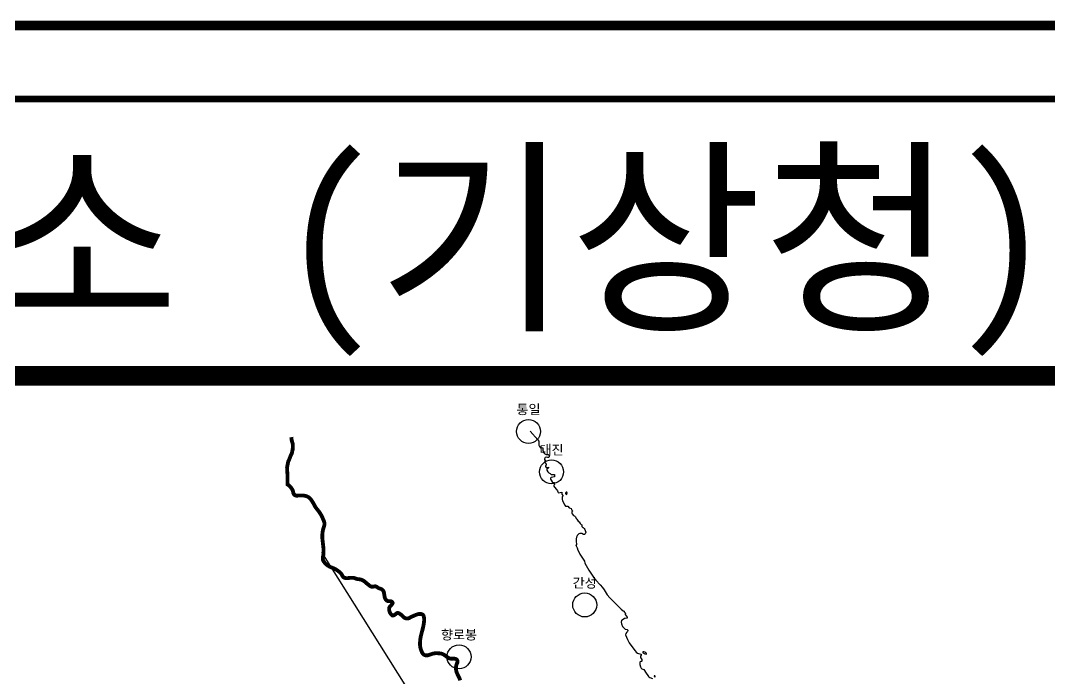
# Model space of a CAD drawing. Header units: millimetres. Extents: x -954552 to 1497340, y -301250 to 736091.
# Drawn here: x 268945 to 376307, y 535335 to 603950 of the extents above; entities that cross this region are included whole.
import ezdxf
from ezdxf.enums import TextEntityAlignment as Align

# ---------------------------------------------------------------- set-up
doc = ezdxf.new("R2010")
doc.units = ezdxf.units.MM
for name, color, linetype in [('2121', 7, 'Continuous'), ('2122', 7, 'Continuous'), ('2411', 7, 'Continuous'), ('AWS', 4, 'Continuous'), ('AWS명', 2, 'Continuous'), ('티센', 6, 'Continuous')]:
    doc.layers.add(name, color=color, linetype=linetype)
doc.styles.add('GHS', font='')
doc.styles.get("Standard").update_dxf_attribs({"font": ''})
doc.styles.get('GHS').set_extended_font_data('BatangChe')
doc.styles.get('Standard').set_extended_font_data('Gulim')

msp = doc.modelspace()

# ---------------------------------------------------------------- linework, layer by layer
for points, const_width in [([(436634, 41900), (436634, 603450), (72212, 603450), (72212, 41900)], 1000), ([(126717, 595775), (126717, 567585), (391806, 567585), (391806, 595775)], 700)]:
    msp.add_lwpolyline(points, close=True, dxfattribs=dict(const_width=const_width))
at = {"const_width": 700}
for points in [[(126717, 567585), (130934, 566206), (393404, 566206), (393404, 593146), (391806, 595775)], [(128004, 567585), (130998, 566606), (393004, 566606), (393004, 593034), (391806, 595005)], [(129291, 567585), (131062, 567006), (392604, 567006), (392604, 592922), (391806, 594235)]]:
    msp.add_lwpolyline(points, dxfattribs=at)
at = {"layer": '2121', "color": 7}
msp.add_lwpolyline([(322133, 561128), (322931, 560216), (323009, 560068), (323010, 560049), (323029, 560018), (323029, 560018), (323025, 559879), (323041, 559650), (323093, 559528), (323208, 559403), (323408, 559406), (323453, 559313), (323460, 559269), (323438, 559118), (323502, 559021), (323510, 558914), (323538, 558868), (323638, 558766), (323783, 558697), (324008, 558679), (324046, 558667), (324103, 558606), (324110, 558533), (324106, 558450), (324039, 558361), (323975, 558365), (323856, 558395), (323700, 558380), (323643, 558316), (323603, 558235), (323604, 558184), (323694, 558080), (323664, 557985), (323665, 557942), (323704, 557836), (323807, 557669), (323808, 557620), (323808, 557620), (323785, 557570), (323735, 557518), (323730, 557431), (323800, 557319), (323957, 557322), (323994, 557335), (324006, 557351), (324044, 557358), (324044, 557327), (323990, 557238), (323915, 557222), (323866, 557177), (323861, 557070), (323952, 556869), (324073, 556774), (324221, 556716), (324307, 556597), (324613, 556615), (324651, 556597), (324677, 556560), (324667, 556382), (324655, 556369), (324325, 556297), (324269, 556253), (324251, 556221), (324240, 556173), (324240, 556130), (324400, 555918), (324407, 555899), (324396, 555805), (324466, 555760), (324466, 555760), (324615, 555753), (324647, 555722), (324641, 555700), (324650, 555560), (324602, 555484), (324603, 555396), (324661, 555294), (324872, 555051), (324968, 554890), (325001, 554779), (325059, 554723), (325090, 554708), (325409, 554755), (325434, 554733), (325441, 554642), (325418, 554561), (325514, 554419), (325515, 554357), (325448, 554261), (325446, 554018), (325499, 553844), (325725, 553413), (325798, 553311), (325858, 553288), (326053, 553291), (326199, 553138), (326212, 553138), (326212, 553125), (326400, 553047), (326445, 552992), (326449, 552940), (326449, 552940), (326464, 552898), (326542, 552806), (326542, 552775), (326505, 552749), (326469, 552699), (326463, 552667), (326471, 552567), (326505, 552486), (326651, 552327), (326789, 552248), (326841, 552175), (326918, 552022), (327001, 551958), (327117, 551754), (327134, 551747), (327218, 551662), (327334, 551483), (327436, 551385), (327499, 551361), (327526, 551192), (327603, 551091), (327631, 551080), (327638, 551063), (327768, 550972), (327839, 550876), (327853, 550754), (327930, 550606), (327931, 550556), (327912, 550537), (327852, 550411), (327841, 550367), (327841, 550367), (327786, 550344), (327698, 550339), (327527, 550455), (327408, 550466), (327296, 550442), (327203, 550406), (327129, 550349), (327043, 550247), (327038, 550215), (326965, 550071), (326925, 549888), (326937, 549577), (326958, 549370), (326948, 549286), (326903, 549215), (326907, 549178), (327039, 548961), (327108, 548723), (327236, 548476), (327296, 548308), (327778, 547560), (327819, 547373), (328245, 546627), (328661, 545993), (328777, 545834), (328947, 545620), (328960, 545617), (328975, 545584), (329419, 545112), (329682, 544813), (329855, 544572), (329855, 544572), (330164, 544065), (330439, 543748), (330667, 543506), (331128, 543041), (331316, 542864), (331603, 542553), (331826, 542393), (331919, 542356), (331936, 542284), (331959, 542235), (332066, 542155), (332079, 542124), (332045, 542045), (332038, 541986), (332242, 541727), (332238, 541633), (332232, 541624), (332043, 541598), (331982, 541579), (331736, 541419), (331723, 541418), (331723, 541406), (331704, 541399), (331667, 541361), (331620, 541216), (331642, 541029), (331772, 540764), (332033, 540468), (332253, 540422), (332297, 540379), (332304, 540335), (332304, 540335), (332281, 540228), (332213, 540171), (332201, 540171), (332091, 540031), (332087, 539888), (332271, 539381), (332464, 539032), (332929, 538391), (333068, 538222), (333199, 538082), (333339, 537966), (333685, 537872), (333704, 537848), (333699, 537760), (333626, 537659), (333629, 537521), (333757, 537293), (333791, 537143), (333746, 537115), (333677, 537101), (333599, 537064), (333574, 537039), (333579, 536777), (333640, 536547), (333717, 536392), (333768, 536330), (333988, 536256), (334041, 536177), (334143, 535980), (334485, 535535), (334500, 535512), (334500, 535512), (334609, 535439), (334886, 535319)], dxfattribs=at)
at = {"layer": '2122', "color": 7}
for points in [[(325809, 554636), (325804, 554593), (325817, 554574), (325943, 554520), (325955, 554533), (325960, 554616), (325984, 554651), (325984, 554684), (325939, 554751), (325865, 554750), (325828, 554718), (325809, 554636), (325809, 554636)], [(334083, 538056), (333967, 538121), (333893, 538113), (333881, 538088), (333889, 538020), (333952, 537952), (334084, 537909), (334272, 537864), (334278, 537901), (334265, 537945), (334252, 537945), (334188, 538006), (334083, 538056), (334083, 538056)], [(335168, 535560), (335140, 535591), (335107, 535608), (335080, 535604), (335056, 535587), (335063, 535563), (335082, 535534), (335110, 535509), (335144, 535498), (335164, 535504), (335174, 535524), (335170, 535558), (335170, 535558)]]:
    msp.add_lwpolyline(points, dxfattribs=at)
at = {"layer": '2411', "const_width": 400}
msp.add_lwpolyline([(297194, 560500), (297196, 560490), (297233, 560205), (297314, 559898), (297360, 559745), (297364, 559492), (297335, 559184), (297283, 558985), (297263, 558852), (297177, 558653), (297124, 558553), (297050, 558354), (296975, 558155), (296869, 557933), (296827, 557724), (296797, 557558), (296755, 557370), (296758, 557205), (296761, 556974), (296786, 556766), (296799, 556590), (296798, 555560), (296841, 555536), (296884, 555509), (296925, 555480), (296964, 555449), (297002, 555415), (297039, 555380), (297075, 555343), (297108, 555304), (297141, 555264), (297171, 555224), (297200, 555182), (297200, 555182), (297201, 555181), (297231, 555141), (297259, 555099), (297285, 555056), (297310, 555012), (297332, 554967), (297352, 554922), (297358, 554909), (297371, 554860), (297381, 554810), (297391, 554759), (297400, 554709), (297413, 554660), (297429, 554614), (297451, 554572), (297453, 554569), (297483, 554528), (297517, 554491), (297556, 554458), (297599, 554432), (297609, 554427), (297653, 554410), (297699, 554400), (297749, 554396), (297800, 554397), (297852, 554400), (297905, 554406), (297958, 554411), (297976, 554413), (298026, 554414), (298077, 554414), (298127, 554415), (298178, 554416), (298228, 554417), (298279, 554417), (298329, 554416), (298329, 554416), (298379, 554415), (298428, 554411), (298478, 554406), (298527, 554399), (298560, 554393), (298610, 554384), (298660, 554373), (298709, 554360), (298758, 554346), (298806, 554329), (298853, 554310), (298899, 554289), (298943, 554266), (298986, 554241), (299022, 554216), (299062, 554187), (299099, 554156), (299135, 554122), (299170, 554086), (299203, 554049), (299234, 554009), (299265, 553969), (299295, 553927), (299323, 553884), (299351, 553841), (299379, 553798), (299389, 553781), (299416, 553740), (299443, 553697), (299468, 553654), (299493, 553611), (299517, 553567), (299541, 553523), (299565, 553479), (299588, 553435), (299612, 553390), (299612, 553390), (299636, 553346), (299660, 553303), (299685, 553259), (299711, 553216), (299736, 553177), (299765, 553136), (299795, 553097), (299826, 553057), (299857, 553018), (299889, 552979), (299920, 552940), (299952, 552901), (299983, 552862), (300014, 552823), (300044, 552783), (300074, 552743), (300075, 552741), (300104, 552701), (300132, 552659), (300160, 552618), (300188, 552576), (300215, 552533), (300241, 552491), (300267, 552448), (300293, 552404), (300317, 552361), (300341, 552317), (300365, 552272), (300388, 552228), (300410, 552183), (300431, 552137), (300452, 552092), (300472, 552046), (300491, 552000), (300510, 551953), (300532, 551907), (300532, 551907), (300553, 551860), (300573, 551813), (300592, 551766), (300609, 551718), (300624, 551671), (300637, 551623), (300647, 551574), (300655, 551526), (300657, 551503), (300658, 551455), (300655, 551407), (300650, 551359), (300641, 551310), (300630, 551262), (300618, 551213), (300604, 551164), (300588, 551115), (300573, 551067), (300557, 551017), (300541, 550968), (300526, 550919), (300512, 550870), (300506, 550851), (300497, 550801), (300488, 550752), (300480, 550703), (300472, 550653), (300464, 550604), (300457, 550554), (300451, 550504), (300446, 550455), (300441, 550405), (300437, 550355), (300434, 550305), (300432, 550255), (300432, 550246), (300432, 550246), (300431, 550196), (300430, 550146), (300431, 550097), (300433, 550047), (300435, 549997), (300438, 549947), (300442, 549897), (300446, 549847), (300451, 549797), (300456, 549747), (300462, 549697), (300467, 549648), (300473, 549598), (300479, 549548), (300485, 549498), (300486, 549485), (300492, 549435), (300497, 549386), (300503, 549336), (300510, 549286), (300516, 549237), (300522, 549187), (300527, 549137), (300533, 549088), (300538, 549038), (300543, 548988), (300547, 548938), (300551, 548889), (300554, 548839), (300554, 548833), (300556, 548783), (300557, 548733), (300558, 548683), (300558, 548633), (300558, 548583), (300557, 548533), (300557, 548533), (300556, 548483), (300555, 548433), (300553, 548383), (300551, 548333), (300548, 548283), (300547, 548262), (300539, 548211), (300529, 548159), (300519, 548108), (300509, 548056), (300500, 548005), (300492, 547954), (300486, 547904), (300483, 547854), (300483, 547805), (300488, 547758), (300497, 547711), (300506, 547678), (300525, 547633), (300547, 547588), (300573, 547545), (300602, 547503), (300633, 547463), (300635, 547460), (300664, 547420), (300696, 547381), (300729, 547343), (300763, 547307), (300799, 547272), (300836, 547238), (300875, 547205), (300915, 547174), (300955, 547143), (300997, 547114), (301040, 547086), (301083, 547060), (301083, 547060), (301127, 547034), (301171, 547010), (301206, 546992), (301250, 546969), (301295, 546949), (301341, 546929), (301388, 546911), (301434, 546892), (301481, 546874), (301528, 546856), (301575, 546837), (301621, 546817), (301641, 546808), (301686, 546786), (301731, 546764), (301775, 546740), (301819, 546716), (301863, 546691), (301906, 546666), (301948, 546639), (301990, 546611), (302031, 546583), (302071, 546553), (302109, 546523), (302149, 546492), (302188, 546461), (302227, 546428), (302264, 546395), (302300, 546360), (302336, 546325), (302370, 546288), (302402, 546250), (302429, 546217), (302455, 546173), (302479, 546127), (302503, 546081), (302503, 546081), (302527, 546035), (302552, 545992), (302580, 545952), (302612, 545916), (302632, 545898), (302673, 545870), (302718, 545847), (302765, 545829), (302814, 545814), (302864, 545804), (302870, 545803), (302918, 545795), (302967, 545792), (302979, 545792), (303029, 545793), (303079, 545796), (303129, 545800), (303179, 545806), (303228, 545811), (303278, 545817), (303328, 545822), (303378, 545826), (303428, 545829), (303461, 545830), (303512, 545831), (303562, 545830), (303612, 545828), (303662, 545824), (303712, 545817), (303754, 545809), (303801, 545796), (303849, 545780), (303895, 545762), (303942, 545744), (303989, 545726), (304037, 545710), (304037, 545710), (304046, 545708), (304095, 545699), (304145, 545693), (304195, 545689), (304245, 545684), (304294, 545678), (304344, 545671), (304365, 545667), (304413, 545654), (304461, 545640), (304509, 545624), (304556, 545605), (304602, 545585), (304647, 545563), (304683, 545544), (304726, 545520), (304768, 545493), (304809, 545465), (304849, 545435), (304888, 545404), (304926, 545372), (304964, 545339), (305002, 545305), (305040, 545272), (305078, 545239), (305116, 545206), (305155, 545174), (305194, 545142), (305235, 545112), (305268, 545089), (305309, 545055), (305350, 545023), (305393, 544991), (305436, 544963), (305480, 544938), (305525, 544919), (305525, 544919), (305572, 544905), (305621, 544899), (305628, 544899), (305648, 544899), (305699, 544902), (305749, 544909), (305800, 544917), (305850, 544926), (305900, 544933), (305949, 544936), (305997, 544933), (306002, 544933), (306046, 544917), (306090, 544895), (306132, 544870), (306174, 544841), (306216, 544811), (306259, 544782), (306302, 544754), (306321, 544742), (306369, 544726), (306418, 544712), (306467, 544699), (306516, 544684), (306562, 544667), (306606, 544646), (306627, 544634), (306667, 544605), (306705, 544571), (306740, 544534), (306771, 544494), (306798, 544451), (306810, 544430), (306831, 544386), (306848, 544340), (306861, 544292), (306861, 544292), (306871, 544243), (306879, 544192), (306887, 544142), (306895, 544091), (306898, 544070), (306907, 544019), (306915, 543968), (306923, 543916), (306932, 543865), (306942, 543815), (306954, 543766), (306969, 543719), (306987, 543674), (307010, 543632), (307021, 543615), (307049, 543572), (307082, 543532), (307117, 543494), (307156, 543460), (307198, 543431), (307242, 543407), (307286, 543390), (307334, 543385), (307386, 543387), (307438, 543391), (307490, 543395), (307540, 543395), (307587, 543387), (307598, 543383), (307647, 543359), (307693, 543327), (307731, 543290), (307758, 543250), (307768, 543220), (307767, 543180), (307751, 543137), (307751, 543137), (307724, 543093), (307689, 543049), (307651, 543005), (307619, 542969), (307585, 542930), (307550, 542892), (307515, 542855), (307483, 542816), (307456, 542776), (307442, 542751), (307424, 542705), (307412, 542657), (307405, 542607), (307403, 542556), (307406, 542504), (307412, 542452), (307423, 542401), (307437, 542351), (307442, 542337), (307456, 542289), (307474, 542243), (307495, 542197), (307520, 542153), (307547, 542110), (307577, 542068), (307610, 542029), (307639, 541997), (307673, 541955), (307709, 541919), (307748, 541895), (307791, 541888), (307837, 541895), (307885, 541914), (307934, 541940), (307983, 541971), (308013, 541990), (308013, 541990), (308055, 542022), (308097, 542058), (308137, 542093), (308178, 542125), (308219, 542150), (308262, 542165), (308278, 542167), (308324, 542163), (308372, 542149), (308419, 542128), (308466, 542102), (308481, 542092), (308525, 542069), (308567, 542042), (308607, 542013), (308647, 541983), (308686, 541950), (308724, 541917), (308761, 541883), (308798, 541849), (308814, 541834), (308851, 541798), (308887, 541761), (308923, 541725), (308960, 541692), (309000, 541663), (309032, 541644), (309077, 541623), (309125, 541607), (309175, 541596), (309225, 541589), (309277, 541587), (309328, 541589), (309379, 541595), (309385, 541596), (309432, 541608), (309432, 541608), (309477, 541624), (309522, 541645), (309567, 541668), (309611, 541694), (309656, 541719), (309701, 541745), (309746, 541768), (309786, 541787), (309820, 541800), (309866, 541820), (309912, 541840), (309958, 541860), (310004, 541881), (310050, 541901), (310095, 541921), (310142, 541941), (310188, 541959), (310235, 541976), (310282, 541991), (310302, 541997), (310351, 542013), (310400, 542027), (310449, 542040), (310498, 542050), (310548, 542056), (310597, 542059), (310628, 542058), (310681, 542058), (310734, 542054), (310785, 542045), (310833, 542030), (310876, 542009), (310893, 541997), (310928, 541967), (310958, 541930), (310982, 541886), (310982, 541886), (311002, 541839), (311018, 541787), (311030, 541734), (311039, 541680), (311043, 541651), (311052, 541603), (311058, 541554), (311061, 541504), (311062, 541454), (311060, 541404), (311057, 541353), (311052, 541302), (311046, 541252), (311039, 541201), (311036, 541182), (311032, 541132), (311026, 541083), (311020, 541034), (311012, 540984), (311004, 540935), (310995, 540886), (310986, 540837), (310976, 540788), (310965, 540739), (310954, 540690), (310943, 540641), (310931, 540592), (310918, 540544), (310906, 540495), (310893, 540446), (310881, 540398), (310868, 540349), (310855, 540301), (310846, 540265), (310833, 540216), (310821, 540168), (310821, 540168), (310808, 540120), (310795, 540071), (310782, 540023), (310769, 539975), (310757, 539926), (310745, 539878), (310734, 539829), (310723, 539780), (310716, 539748), (310706, 539699), (310696, 539650), (310686, 539601), (310677, 539552), (310669, 539502), (310662, 539453), (310655, 539403), (310649, 539353), (310644, 539304), (310639, 539254), (310636, 539204), (310634, 539171), (310631, 539121), (310628, 539071), (310626, 539020), (310625, 538970), (310625, 538920), (310626, 538870), (310629, 538820), (310633, 538770), (310638, 538720), (310645, 538671), (310648, 538655), (310655, 538605), (310664, 538556), (310675, 538506), (310687, 538457), (310687, 538457), (310700, 538409), (310715, 538361), (310732, 538314), (310750, 538267), (310770, 538221), (310784, 538193), (310802, 538144), (310821, 538095), (310842, 538047), (310865, 538000), (310891, 537956), (310919, 537915), (310952, 537877), (310988, 537844), (311022, 537819), (311065, 537794), (311069, 537792), (311115, 537771), (311163, 537755), (311212, 537744), (311263, 537737), (311314, 537734), (311365, 537736), (311382, 537738), (311430, 537744), (311478, 537755), (311526, 537769), (311574, 537786), (311622, 537804), (311670, 537822), (311681, 537826), (311729, 537841), (311777, 537857), (311825, 537872), (311873, 537887), (311921, 537901), (311921, 537901), (311969, 537915), (312018, 537927), (312066, 537938), (312115, 537947), (312164, 537954), (312170, 537955), (312219, 537960), (312269, 537963), (312319, 537965), (312369, 537965), (312419, 537963), (312470, 537961), (312520, 537957), (312570, 537952), (312612, 537948), (312662, 537945), (312712, 537941), (312762, 537936), (312812, 537928), (312860, 537918), (312877, 537914), (312924, 537900), (312970, 537882), (313015, 537862), (313059, 537840), (313102, 537815), (313145, 537789), (313188, 537761), (313230, 537732), (313272, 537703), (313313, 537673), (313355, 537644), (313386, 537622), (313427, 537591), (313467, 537559), (313508, 537528), (313508, 537528), (313549, 537499), (313591, 537472), (313634, 537448), (313679, 537429), (313692, 537425), (313740, 537413), (313789, 537405), (313839, 537400), (313882, 537398), (313932, 537397), (313983, 537399), (314033, 537402), (314084, 537404), (314133, 537403), (314183, 537400), (314200, 537397), (314253, 537390), (314305, 537379), (314354, 537364), (314399, 537342), (314439, 537315), (314452, 537302), (314485, 537265), (314511, 537221), (314530, 537173), (314540, 537126), (314543, 537080), (314536, 537033), (314522, 536985), (314504, 536938), (314482, 536889), (314460, 536841), (314439, 536792), (314431, 536772), (314420, 536723), (314409, 536674), (314409, 536674), (314400, 536624), (314392, 536574), (314386, 536524), (314382, 536474), (314380, 536424), (314380, 536374), (314382, 536325), (314384, 536297), (314388, 536247), (314395, 536197), (314404, 536148), (314415, 536099), (314428, 536051), (314431, 536039), (314446, 535991), (314462, 535944), (314481, 535898), (314501, 535852), (314522, 535806), (314543, 535761), (314566, 535716), (314588, 535671), (314610, 535626), (314615, 535617), (314637, 535572), (314658, 535526), (314680, 535481), (314702, 535436), (314723, 535390), (314742, 535345), (314761, 535298), (314771, 535270), (314787, 535223), (314801, 535175), (314814, 535127)], dxfattribs=at)
at = {"layer": 'AWS'}
for centre in [(321949, 561095), (324356, 556876), (327813, 542998), (314698, 537588)]:
    msp.add_circle(centre, 1250, dxfattribs=at)
at = {"layer": '티센'}
msp.add_lwpolyline([(300354, 548512), (334353, 494379)], dxfattribs=at)

# ---------------------------------------------------------------- texts
at = {"style": 'GHS'}
msp.add_text('전국 우량관측소 (기상청)', height=16000, dxfattribs=at).set_placement((134614, 573223))
at = {"layer": 'AWS명'}
for s, p in [('통일', (321949, 562595)), ('대진', (324356, 558376)), ('간성', (327813, 544498)), ('향로봉', (314698, 539088))]:
    msp.add_text(s, height=1000, dxfattribs=at).set_placement(p, align=Align.BOTTOM_CENTER)

doc.saveas('drawing.dxf')
